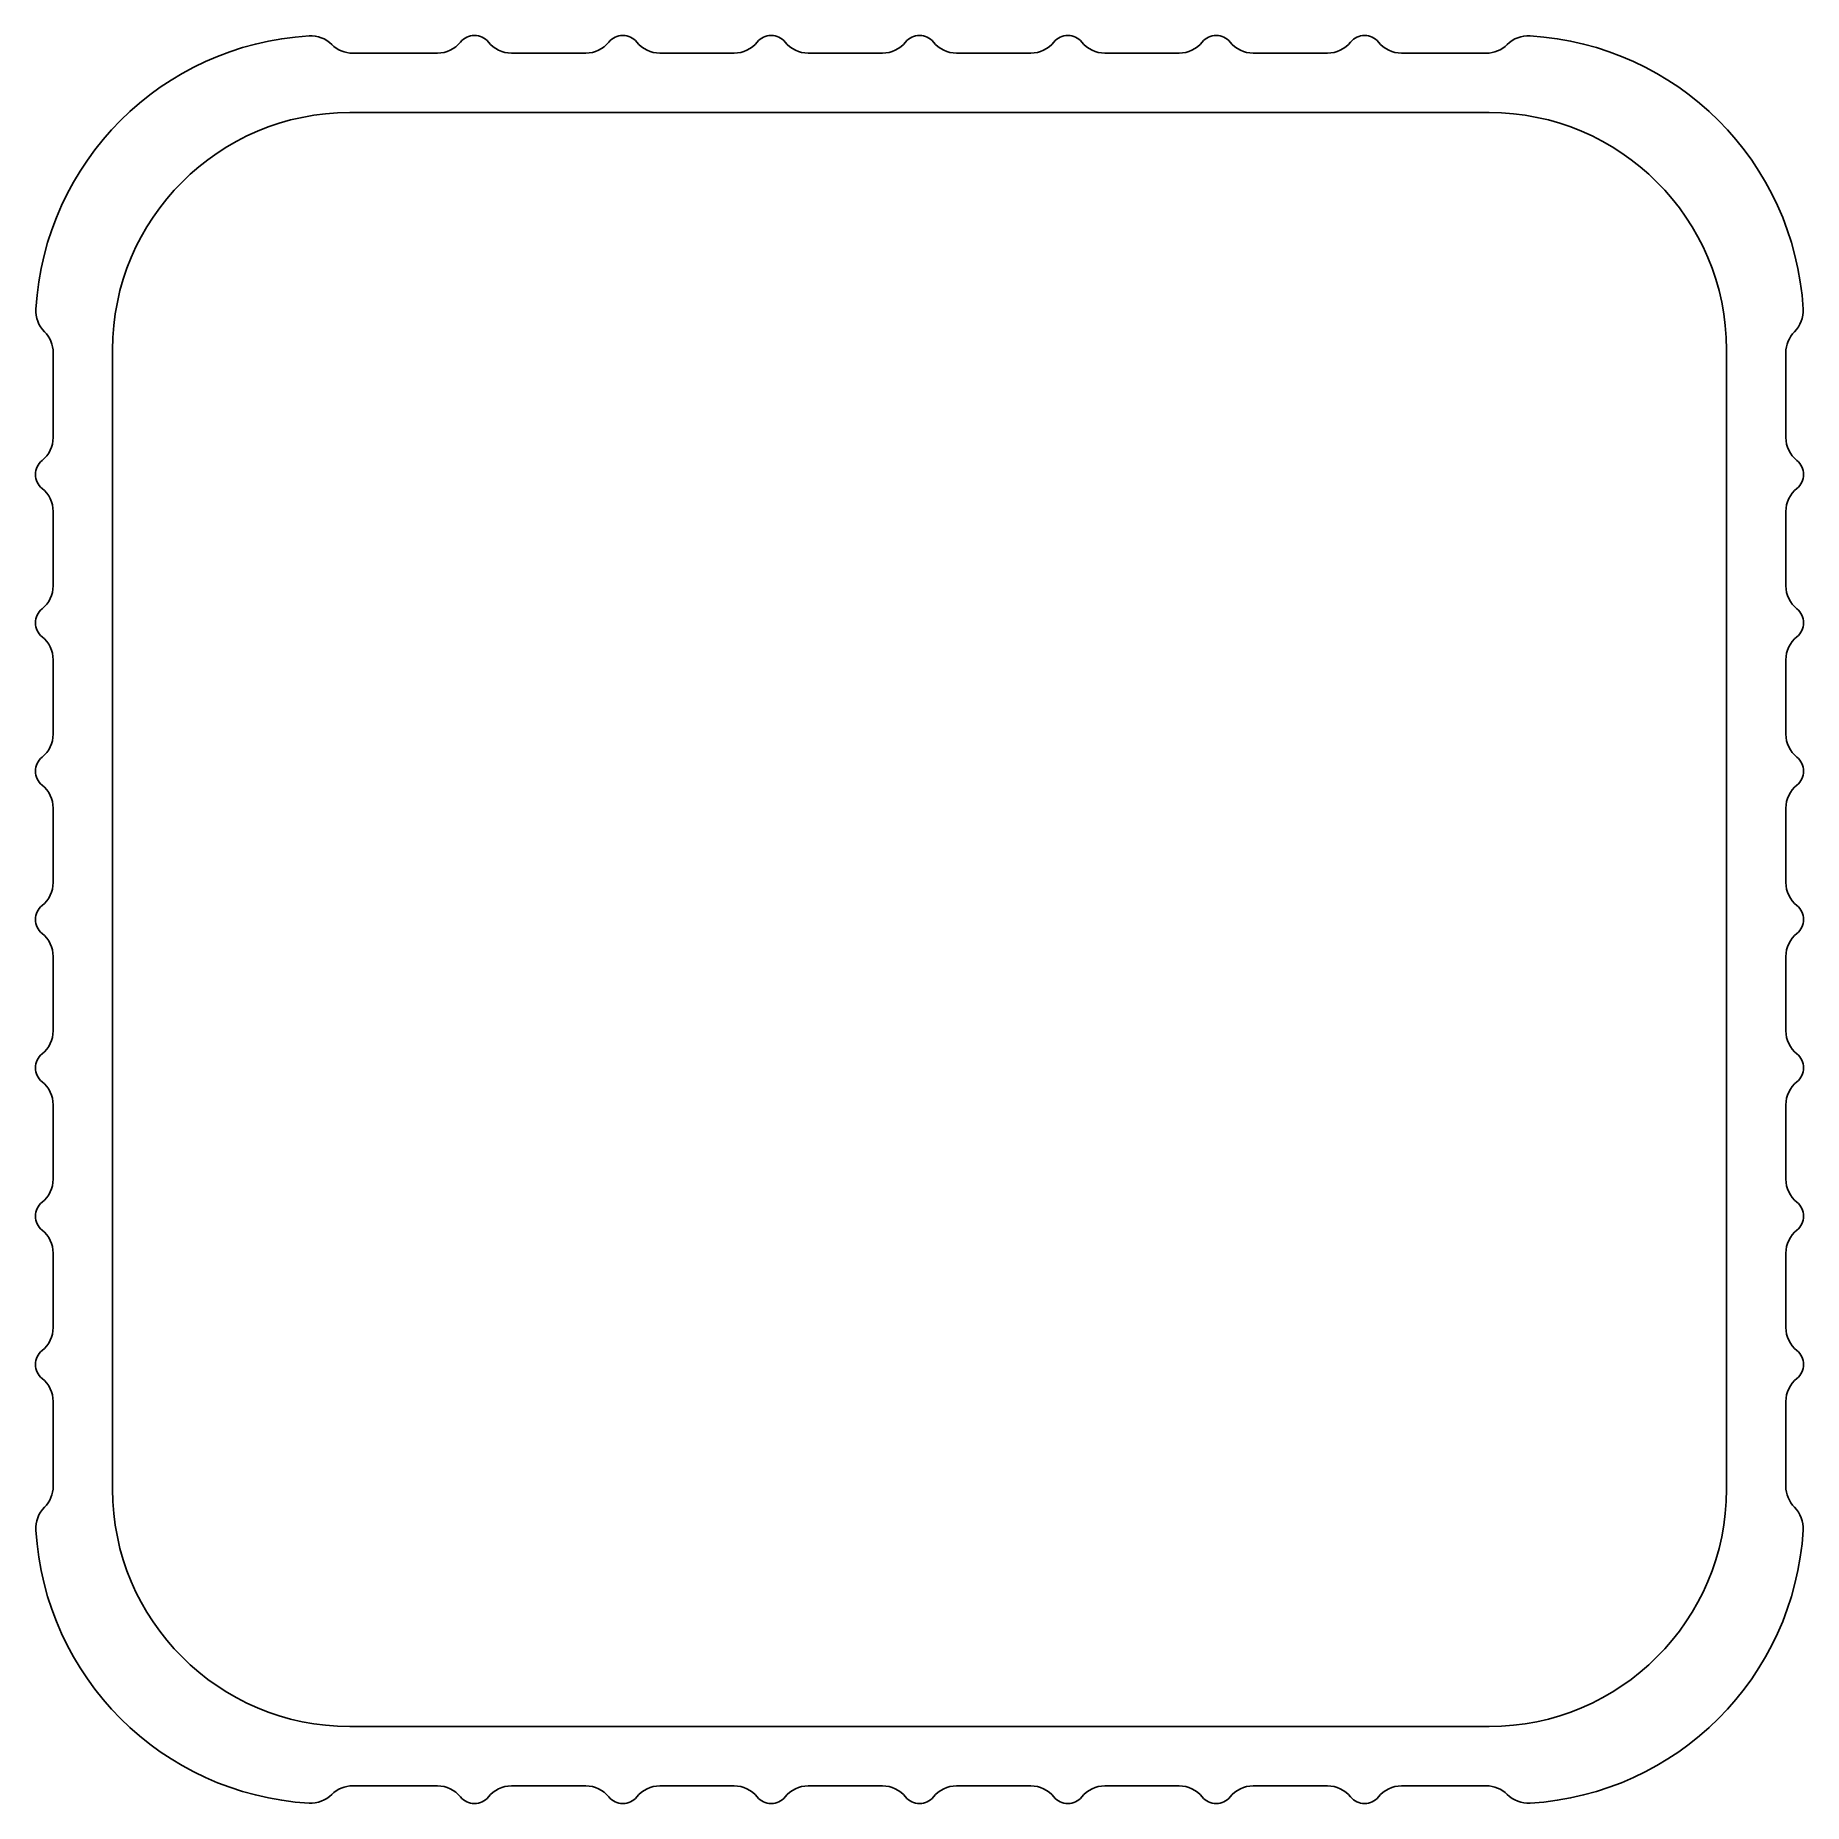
# Model space of a CAD drawing. Extents: x 734.3 to 764.1, y 682.5 to 712.3.
import ezdxf

# ---------------------------------------------------------------- set-up
doc = ezdxf.new("R2010")
doc.units = 0
doc.layers.get('0').update_dxf_attribs({"linetype": 'CONTINUOUS'})

msp = doc.modelspace()

# ---------------------------------------------------------------- linework, layer by layer
for p, q in [((741.034, 712.015), (739.606, 712.015)), ((743.534, 712.015), (742.283, 712.015)), ((746.034, 712.015), (744.783, 712.015)), ((748.534, 712.015), (747.283, 712.015)), ((751.034, 712.015), (749.783, 712.015)), ((753.534, 712.015), (752.283, 712.015)), ((756.034, 712.015), (754.783, 712.015)), ((758.711, 712.015), (757.283, 712.015)), ((739.559, 711.015), (758.759, 711.015)), ((734.559, 706.968), (734.559, 705.54)), ((735.559, 687.815), (735.559, 707.015)), ((762.759, 707.015), (762.759, 687.815)), ((763.759, 706.968), (763.759, 705.54)), ((734.559, 704.291), (734.559, 703.04)), ((763.759, 704.291), (763.759, 703.04)), ((734.559, 701.791), (734.559, 700.54)), ((763.759, 701.791), (763.759, 700.54)), ((734.559, 699.291), (734.559, 698.04)), ((763.759, 699.291), (763.759, 698.04)), ((734.559, 696.791), (734.559, 695.54)), ((763.759, 696.791), (763.759, 695.54)), ((734.559, 694.291), (734.559, 693.04)), ((763.759, 694.291), (763.759, 693.04)), ((734.559, 691.791), (734.559, 690.54)), ((763.759, 691.791), (763.759, 690.54)), ((734.559, 689.291), (734.559, 687.863)), ((763.759, 689.291), (763.759, 687.863)), ((758.759, 683.815), (739.559, 683.815)), ((741.034, 682.815), (739.606, 682.815)), ((743.534, 682.815), (742.283, 682.815)), ((746.034, 682.815), (744.783, 682.815)), ((748.534, 682.815), (747.283, 682.815)), ((751.034, 682.815), (749.783, 682.815)), ((753.534, 682.815), (752.283, 682.815)), ((756.034, 682.815), (754.783, 682.815)), ((758.711, 682.815), (757.283, 682.815))]:
    msp.add_line(p, q)
for centre, radius, start, end in [((739.159, 707.415), 4.9, 93.3746, 176.6254), ((738.9, 711.808), 0.5, 45.0424, 93.3746), ((741.659, 712.015), 0.3, 38.6822, 141.3178), ((744.159, 712.015), 0.3, 38.6822, 141.3178), ((746.659, 712.015), 0.3, 38.6822, 141.3178), ((749.159, 712.015), 0.3, 38.6822, 141.3178), ((751.659, 712.015), 0.3, 38.6822, 141.3178), ((754.159, 712.015), 0.3, 38.6822, 141.3178), ((756.659, 712.015), 0.3, 38.6822, 141.3178), ((759.418, 711.808), 0.5, 86.6254, 134.9576), ((759.159, 707.415), 4.9, 3.3746, 86.6254), ((739.606, 712.515), 0.5, 225.0424, 270), ((741.034, 712.515), 0.5, 270, 321.3178), ((742.283, 712.515), 0.5, 218.6822, 270), ((743.534, 712.515), 0.5, 270, 321.3178), ((744.783, 712.515), 0.5, 218.6822, 270), ((746.034, 712.515), 0.5, 270, 321.3178), ((747.283, 712.515), 0.5, 218.6822, 270), ((748.534, 712.515), 0.5, 270, 321.3178), ((749.783, 712.515), 0.5, 218.6822, 270), ((751.034, 712.515), 0.5, 270, 321.3178), ((752.283, 712.515), 0.5, 218.6822, 270), ((753.534, 712.515), 0.5, 270, 321.3178), ((754.783, 712.515), 0.5, 218.6822, 270), ((756.034, 712.515), 0.5, 270, 321.3178), ((757.283, 712.515), 0.5, 218.6822, 270), ((758.711, 712.515), 0.5, 270, 314.9576), ((739.559, 707.015), 4, 90, 180), ((758.759, 707.015), 4, 0, 90), ((734.766, 707.674), 0.5, 176.6254, 224.9576), ((763.551, 707.674), 0.5, 315.0424, 3.3746), ((734.059, 706.968), 0.5, 0, 44.9576), ((764.259, 706.968), 0.5, 135.0424, 180), ((734.059, 705.54), 0.5, 308.6822, 0), ((764.259, 705.54), 0.5, 180, 231.3178), ((734.559, 704.915), 0.3, 128.6822, 231.3178), ((763.759, 704.915), 0.3, 308.6822, 51.3178), ((734.059, 704.291), 0.5, 0, 51.3178), ((764.259, 704.291), 0.5, 128.6822, 180), ((734.059, 703.04), 0.5, 308.6822, 0), ((764.259, 703.04), 0.5, 180, 231.3178), ((734.559, 702.415), 0.3, 128.6822, 231.3178), ((763.759, 702.415), 0.3, 308.6822, 51.3178), ((734.059, 701.791), 0.5, 0, 51.3178), ((764.259, 701.791), 0.5, 128.6822, 180), ((734.059, 700.54), 0.5, 308.6822, 0), ((764.259, 700.54), 0.5, 180, 231.3178), ((734.559, 699.915), 0.3, 128.6822, 231.3178), ((763.759, 699.915), 0.3, 308.6822, 51.3178), ((734.059, 699.291), 0.5, 0, 51.3178), ((764.259, 699.291), 0.5, 128.6822, 180), ((734.059, 698.04), 0.5, 308.6822, 0), ((764.259, 698.04), 0.5, 180, 231.3178), ((734.559, 697.415), 0.3, 128.6822, 231.3178), ((763.759, 697.415), 0.3, 308.6822, 51.3178), ((734.059, 696.791), 0.5, 0, 51.3178), ((764.259, 696.791), 0.5, 128.6822, 180), ((734.059, 695.54), 0.5, 308.6822, 0), ((764.259, 695.54), 0.5, 180, 231.3178), ((734.559, 694.915), 0.3, 128.6822, 231.3178), ((763.759, 694.915), 0.3, 308.6822, 51.3178), ((734.059, 694.291), 0.5, 0, 51.3178), ((764.259, 694.291), 0.5, 128.6822, 180), ((734.059, 693.04), 0.5, 308.6822, 0), ((764.259, 693.04), 0.5, 180, 231.3178), ((734.559, 692.415), 0.3, 128.6822, 231.3178), ((763.759, 692.415), 0.3, 308.6822, 51.3178), ((734.059, 691.791), 0.5, 0, 51.3178), ((764.259, 691.791), 0.5, 128.6822, 180), ((734.059, 690.54), 0.5, 308.6822, 0), ((764.259, 690.54), 0.5, 180, 231.3178), ((734.559, 689.915), 0.3, 128.6822, 231.3178), ((763.759, 689.915), 0.3, 308.6822, 51.3178), ((734.059, 689.291), 0.5, 0, 51.3178), ((764.259, 689.291), 0.5, 128.6822, 180), ((734.059, 687.863), 0.5, 315.0424, 0), ((739.559, 687.815), 4, 180, 270), ((758.759, 687.815), 4, 270, 0), ((764.259, 687.863), 0.5, 180, 224.9576), ((734.766, 687.156), 0.5, 135.0424, 183.3746), ((763.551, 687.156), 0.5, 356.6254, 44.9576), ((739.159, 687.415), 4.9, 183.3746, 266.6254), ((759.159, 687.415), 4.9, 273.3746, 356.6254), ((739.606, 682.315), 0.5, 90, 134.9576), ((741.034, 682.315), 0.5, 38.6822, 90), ((742.283, 682.315), 0.5, 90, 141.3178), ((743.534, 682.315), 0.5, 38.6822, 90), ((744.783, 682.315), 0.5, 90, 141.3178), ((746.034, 682.315), 0.5, 38.6822, 90), ((747.283, 682.315), 0.5, 90, 141.3178), ((748.534, 682.315), 0.5, 38.6822, 90), ((749.783, 682.315), 0.5, 90, 141.3178), ((751.034, 682.315), 0.5, 38.6822, 90), ((752.283, 682.315), 0.5, 90, 141.3178), ((753.534, 682.315), 0.5, 38.6822, 90), ((754.783, 682.315), 0.5, 90, 141.3178), ((756.034, 682.315), 0.5, 38.6822, 90), ((757.283, 682.315), 0.5, 90, 141.3178), ((758.711, 682.315), 0.5, 45.0424, 90), ((738.9, 683.023), 0.5, 266.6254, 314.9576), ((741.659, 682.815), 0.3, 218.6822, 321.3178), ((744.159, 682.815), 0.3, 218.6822, 321.3178), ((746.659, 682.815), 0.3, 218.6822, 321.3178), ((749.159, 682.815), 0.3, 218.6822, 321.3178), ((751.659, 682.815), 0.3, 218.6822, 321.3178), ((754.159, 682.815), 0.3, 218.6822, 321.3178), ((756.659, 682.815), 0.3, 218.6822, 321.3178), ((759.418, 683.023), 0.5, 225.0424, 273.3746)]:
    msp.add_arc(centre, radius, start, end)

doc.saveas('drawing.dxf')
